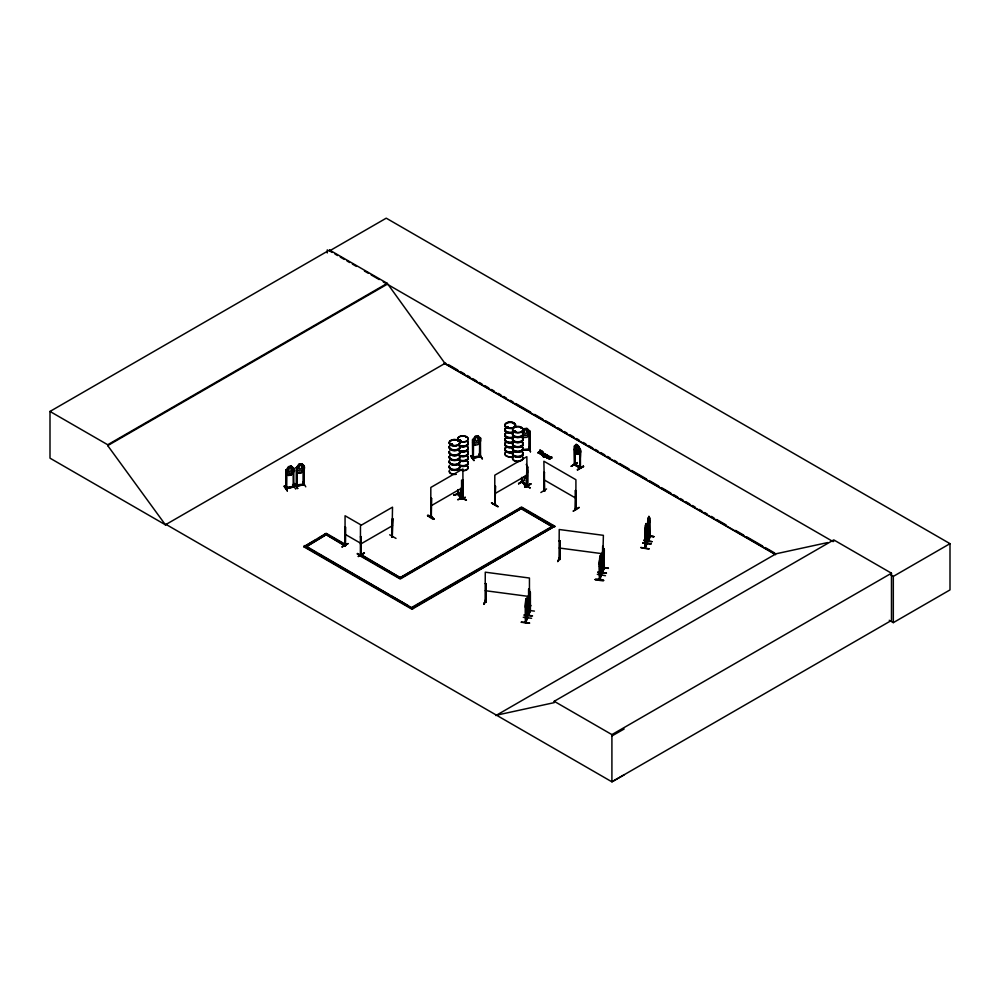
<?xml version="1.0" encoding="UTF-8"?>
<svg xmlns="http://www.w3.org/2000/svg" width="1000" height="1000" viewBox="0 0 1000 1000"><rect width="100%" height="100%" fill="white"/><g stroke="black" fill="none" stroke-linecap="round" stroke-linejoin="round"><path stroke-width="1.5" d="M457.725 494.3L461.35 498.675L461.312 487.837M458 489.6L458.4 494.6M460.913 498.25C462.212 498.4 459.438 494 460.975 488.975M527.163 599.338C524.375 593.562 525.475 620.225 525.363 622.6L527.05 617.875M525.363 621.925L527.337 617.913M527.425 618.3L527.525 599.412M527.55 617.962L525.7 622.638L526.325 598.925L526.125 604.375L525.913 603.775M527.55 617.288L525.388 622.55M528.162 615.312L528.85 592.438M528.713 614.325L528.337 614.987L529.175 591.75L529.375 593.75M529.85 611.138L530 592.175M530.4 610.688L530.375 592.238M601.138 575.2C596.55 588.2 601.912 570.5 601.4 575.612L601.087 556.663M599.25 579.125L599.85 579.487L600.15 556.775M604.338 567.425L602.263 571.575M603.787 568.45L603.75 549.7M602.525 572.062L602.15 572.737L602.075 554.188L603.325 548.075L602.137 554.225L602.625 553.8L602.438 572.788L604.338 568.062L603.938 549.487M646.812 543.562L644.788 548.225L646.737 543.475M647.025 543.513L645.125 548.3L645.337 547.275M646.475 543.962L646.637 542.837M649.65 536.388L647.638 541.05L648.238 539.975M649.325 536.8C651.188 534.963 648.263 543.1 647.7 540.363M649.362 536.163L649.9 535.688L649.525 536.362M599.388 560.712L599.3 579.913M527 466.7L527.7 466.975L526.95 466.775M603 549.6L602.9 554.525L603.387 535.337L559.212 529.5L559.075 559.425L559.062 558.725L559.975 559.038M645.688 525.112L645.212 548.2M297.225 467.562L296.262 467.625L297.125 467.438L297.075 486.163M473.55 439.588L473.35 458.225M529.188 431.138L527 428.5L524.2 428.663L522.35 430.838M526 599.612L525.737 622.55M601.275 575.7L601.2 556.587C597.938 551.1 600.388 580.188 599.587 579.95L601.462 575.225M647.925 523.938L648.325 524.65L649.163 520.812L648.863 516.413L647.925 521.737L647.975 541.125L648.525 517.938M521.263 622.325C530.925 622.525 533.9 624.225 521.337 622.087M524.113 615.15C533.775 615.35 536.75 617.05 524.188 614.925M595.2 579.65C600.237 577.55 611.45 582.95 595.2 579.587M595.288 579.362L603.562 580.462M606.425 572.962L598.05 572.413M598.038 572.475L598.15 571.825M606.413 573.288L598.125 572.2M651.963 541.65L643.675 540.237M649.1 548.8C631.237 545.675 647.038 549.2 649.1 548.837M529.375 595.037L528.975 597.2L528.112 596.9L528.688 596.487M525.988 599.562L525.275 607.013L525.988 608.362L527.275 602.212L525.988 608.362M528.2 596.912L529.062 592.288M528.75 601.175L530.1 595.062M599.3 564.338L600.575 555.25M600.475 563.987C602.913 550.163 598.138 571.562 599.85 565.562M603.413 556.888C604.675 543.337 603.7 563.025 602.05 557.15M645.462 525.212L644.837 548.263M645.375 534L646.737 527.863M649.587 520.7C648 533.025 646.762 523.025 648.312 518.038M648.95 525.225L649.562 520.725M602.688 571.688L602.688 572.362L602.337 571.587M528.45 598.288L528.862 599L529.688 595.15L529.375 590.85L530.2 592.663M348.113 543.6L342.15 546.775M451.488 444.613L451.163 444.913M451.875 444.075L452.463 444.825M457.612 440.938L457.863 440.8M459.275 440.725L459.963 440.213M459.938 440.975C461.938 440.8 458.675 439.562 459.837 440.988M460.863 440.65L459.9 440.225M465.9 437.425L465.812 437.438M466.35 437.113L465.613 437.175M506.925 427.025L507.413 426.8M513.663 423.85L513.212 423.413M515.562 431.325L514.6 431.475L515.15 431.075M515.5 431.562C514.712 429.625 513.6 433.038 515.662 431.613M515.363 431.037L515.588 431.812M520.862 428.125L520.812 428.312M651.938 541.663L643.675 540.487M285.863 488.488L293.863 486.838M293.25 487.175L293.137 468.488L293.775 468.35L293.825 487.075C293.962 485.675 291.775 487.65 293.863 486.163M296.262 467.625L296.288 486.3C295.575 483.6 313.45 483.888 296.325 485.65M472.5 458.162L480.613 456.675L479.75 456.2M363.5 557.137L357.175 553.913L363.512 556.85M427.512 515.75C430.262 513.6 440.363 524.837 427.537 515.688M433.888 519.012L427.8 515.237M433.837 518.975L427.8 515.487M491.775 502.962C510.863 514.462 478.462 495.625 497.85 506.35M453.963 495.163L461.637 493.025M289.5 466.912L288.688 470.925L289.538 471.887L291.3 470.387L290.375 466.725M299.862 464.625L299.012 467.3L299.862 469.55L301.637 468.05L301.637 466.763L300.738 464.438L299.837 464.575M476.188 436.637L475.325 439.312L476.188 441.575L477.95 440.075L477.95 438.775L477.062 436.463L476.15 436.587M485.962 583.688L485.213 583.587L485.962 583.688L485.938 602.225L486.025 583.525M486.075 599.6L483.775 604.338L486 599.525M483.812 604.288L485.65 599.5M486.062 599.212L484.175 604.288M486.05 601.712L485.312 601.237L486.112 602.038L485.138 602.112L485.275 572.188L529.45 578.025L529.45 595.212M528.638 589.338L529.45 589.263L528.638 589.338L528.638 593.787M528.55 607.337L529.538 607.1L528.612 607.663M529.538 607.1L528.713 607.2M530.487 605.125L528.65 610.2M530.875 605.487L528.7 610.225M559.888 541L559.15 540.9L559.888 541L559.875 559.55L559.963 540.837M558.112 561.35L559.987 556.525M559.95 556.812L557.712 561.65L559.9 556.85M602.638 546.487L603.387 546.575L602.638 546.487L602.562 551.112M603.3 564.375L602.487 564.462L603.462 565.087L602.55 564.975M602.562 567.2L604.362 562.775M529.487 590.763L528.4 599.525M528.763 601.075L529.375 599.5M523.263 617.288L531.575 618.275M526.112 610.112L534.425 611.1M527.212 617.2L527 618.237M529.9 610.7L528.212 614.75L530.188 610.737M528.225 615.375L530.087 610.7M601.462 556.725L600.475 555.237L600.788 559.637L599.95 563.488L599.538 562.775M604.125 568.525L604.312 549.55M597.3 574.312L605.487 575.7M608.35 568.413L600.138 567.137M602.163 572.7L604.125 568.05M646.625 525L646.012 523.587L645.475 525.262M646.112 523.6L645.075 528.913L645.125 548.3M648.225 518.075L648.95 516.425L649.737 536.775M647.675 522.575L647.788 521.812L647.688 541.087M649.562 517.85L649.362 536.838M645.312 529.312L644.762 529.7L645.6 530.037L645.888 524.587M642.738 542.95L651.125 543.775L642.837 542.65M645.588 535.775L653.975 536.6L645.675 535.487M649.362 536.35L648.175 540.112M288.6 466.637L287.362 472.113L289.125 473.5L290.875 473.137L292.6 471.037L291.337 466.138L288.6 466.637L285.963 470.175M576.175 444.55L575.188 449.062L576.512 451.562L577.825 452.325L579.125 451.337L578.15 445.688L576.213 444.412L574.138 446.225L574.9 465.112L574.763 446.388M284.037 486.325L287.337 490.875L284.438 485.887M284.413 486.2L287.337 490.875M294.75 483.575L297.663 488.537L294.812 483.525M294.738 483.862L297.663 488.537M470.688 456.012L473.975 460.55L471.112 455.55M470.688 456.025L473.975 460.55M518.587 483.738L524.6 480.275M571.275 466.312L577.25 462.837M524.2 428.663L522.875 433.988L524.725 435.575L526.562 435.412L528.387 433.512L527 428.5L529.862 431.163L529.788 449.675L522.362 450.288M540.875 492.525L546.562 488.938M543.812 491L544.075 472.35L544.288 491.275L544.587 490.425M544.688 491.188L544.2 490.85M575.4 509.212L575.575 490.538L575.975 509.5L575.513 508.325M522.362 481.688L522.025 481.838M526.888 485.238L521.525 482.188L522.413 482.35M574.712 464.4L574.812 465.112M575.1 464.312L574.438 463.938M574.837 465.075L575.037 449.538M392.312 536.65L392.125 536.888M431.163 516.638L431.575 498.488L430.825 498.688L431.575 498.488M463.05 498.188L462.638 498.425M463.125 498.837L462.262 499.038L462.863 480.188L463.075 498.875L462.863 468.95L430.825 487.45L430.763 517.225L431.637 516.95L430.85 517.137M495.138 504.363L495.213 503.925M527.137 486.525L526.237 486.763L526.85 467.912L527.112 486.562L526.85 456.675L494.8 475.175L494.738 504.95L495.4 504.562M528.95 431.025L528.9 449.712L529.788 448.787M286.788 470L285.938 469.963L286.9 469.85L286.712 488.537C284.275 486.55 290.312 488.6 292.975 486.538M303.387 483.988L304.1 483.837M304.137 484.712L304.1 466.012L303.387 466.163L303.4 484.837L303.488 466.325M472.587 457.475L473.387 457.3L473.338 458.2M451.262 444.513L452 444.338M459.425 440.438L459.513 441.062M459.837 440.487L460.5 440.737M459.963 440.45L460.6 440.737M506.975 426.712L507.262 426.688M296.288 467.837L298.925 464.3C302 462.375 305.538 465.95 304.337 469.113L301.675 472.6L298.962 473.15L296.288 470.775M296.375 467.837L299 464.425L301.625 463.875L304.25 466.225L303.475 466.388M285.963 473.113L288.625 475.487L291.337 474.938L294.012 471.45L293.988 468.462L293.15 468.725M298.962 473.15L301.637 472.55L304.225 469.05M475.288 445.037L472.575 442.738L475.275 445.175L477.987 444.613L480.625 441.087L480.625 438.15L477.962 435.763L475.25 436.325L472.6 439.85L472.638 458.338L480.525 456.7L480.425 438.038L479.7 438.188L479.613 456.7L479.787 438.162L480.525 438.188M458.338 493.925L457.663 493.6L458.363 493.988M461.213 497.625L458.363 494.188M458.038 494.225L461.575 498.55L461.6 497.863M530.025 610.737L530.112 592.1M601.325 575.638L601.112 556.575M646.65 543.562L646.737 524.925M646.862 543.987L647 525.062M522.337 435.675L524.212 437.512L527.062 437.275L529.763 434.025M345.012 545.525L346.213 544.85L345.05 546.1L325.025 533.962L345.375 545.662L345.55 527.025M360.175 555.3L400.225 578.438L521.562 508.375L400.225 579.012L360.175 555.887L361.287 554.675M529.075 449.05L529.825 448.963M361.2 555.25L361.225 536.7L360.475 536.888L361.225 536.7M392.4 536.213L391.925 537.238L392.587 536.85M430.75 516.5L431.575 516.337M462.262 499.038L462.925 498.65M526.912 485.7L526.337 486.675M297.175 467.663L297.15 486.163M458.363 494.663L458.325 490M461.613 498.6L461.575 480.05M524.987 476.312L526.287 475.312M550.475 457.325L549.087 458.05C548.825 455.5 548.025 456.188 549 457.537C544.338 455 550.812 460.012 546.587 457.8C550.175 452.825 548.688 462.1 549.675 458.162M451.25 444.338L452.325 444.25M451.2 444.812L452.413 444.725M460.75 440.875L459.55 440.962M604.025 568.013L603.962 549.4M541.737 452.425L542.913 453.162L540.538 452.887L539.963 453.55L541.337 454.5L540.125 454.15L540.913 453.15L542.938 453.475L541.737 452.8L542.65 451.5L540.087 450.025L540.788 451.25L537.987 452.863L542.65 451.5M529.475 607.263L529.275 607.975L529.45 598.175M547.425 456.6L547.087 457.713L548.462 458.237M391.925 537.238L392.525 518.387L392.287 537.312M392.238 537.325L392.725 518.513M462.925 497.975L462.475 499.162L463.075 480.3M360.775 554.825L360.675 554.888M460.012 496.987L466.388 500.238L460.337 496.788M361.012 536.575L360.725 555.513L360.812 543.513M391.975 537.137L392.525 507.15L360.475 525.65L360.412 555.425M431.575 516.987L430.975 517.337L431.037 498.812M396.012 538.413L389.675 534.8M466.362 500.213L460.087 496.887M495.337 486.1L495 505.075L495.55 486.213M526.45 486.887L527.05 468.038M544.075 472.35L544.625 472.65M530.037 487.775L524.325 484.525M526.3 485.988L527.112 485.825L526.55 486.175M544.113 490.163L544.475 490.637M576.125 490.85L575.363 490.65M575.3 509.125L576.188 508.713M575.363 509.15L575.575 490.538M579.075 507.312L573.1 511.188L579.125 507.663M341.975 547.062L347.975 543.538M364.237 552.625L358.4 556.525M364.387 553.038L358.225 556.438L364.387 553.05M166.15 524.462L165.5 524.85L50 458.162L50 411.438L329.55 250.037L387.262 283.35L444.975 363.4L775.4 554.175M329.55 250.037L329.55 250.9L386.238 218.175L950 543.663L950 589.913L893.312 622.638L889.262 620.288M50 411.438L107.713 444.75L387.262 283.35M624.15 774.85L611.912 781.825L166.075 524.425L165.413 524.8L107.713 445.613L387.262 284.212M165.413 524.8L445.625 363.025M420.475 565.962L400.225 577.663L521.562 507.038L554.763 526.213L411.987 609.225L303.825 546.775L326.188 533.288L346.213 544.85M303.825 546.775L304.988 545.525L413.15 608.55L411.987 607.288L553.6 525.538L554.763 526.788M306.325 545.325L315.675 539.925M318.337 538.387L326.188 533.862L346.213 545.425M360.475 544.15L392.525 525.65M430.825 505.95L462.863 487.45M537.987 452.863L540.788 451.25M537.987 452.475L541.2 451.488M360.175 555.887L361.337 555.212M541.737 452.8C545.588 451.912 541.275 456.438 541.337 454.125M542.337 453.55L540.525 453.475L542.337 453.938M541.087 454.263L543.438 453.3L542.112 452.55M544.475 453.888C548.962 453.988 536.925 457.3 544.425 453.45M542.05 455.213L544.837 453.675M545.262 454.812L545.675 454.188M545.375 456.763L544.1 455.425L546.7 454.7A1.5 0.875 0 0 1 547.337 455.238C549.462 458.512 540.4 456.725 543.875 456.5C546.838 456.287 543.75 458.013 543.3 455.988M545.7 456.188L547.013 455.425L544.775 455.387L545.7 456.575L544.038 455.725L546.7 455.087A1.5 0.875 0 0 1 547.337 455.625L547.837 455.8M545.7 456.575L547.013 455.425M547.837 455.412L544.85 456.962L542.888 456.225M527.438 470.012L527.5 473.013M549.075 457.55C551.55 454.188 542.95 457.837 548.462 457.85M550.475 456.938C549.837 456.9 553.45 457.75 550.812 457.9L549.275 458.85L549.875 459.288M551.825 456.925L548.763 458.7L549.875 458.9M527.275 473.688L527.35 476.538M494.8 493.675L526.85 475.175M576.15 444.45C584.263 448.6 578.225 461.238 580.237 468.2C582.112 466.475 567.775 461.5 579.775 467.212M574.138 449.162L576.213 453.212M525.375 478.288L523.3 477.238L525.4 478.375M518.638 483.837L524.65 479.975L518.638 483.45M579.7 449.325L580.388 449.538L580.45 468.075L574.438 464.613M578.25 454.387C570.913 451.838 583.013 456.712 580.388 449.538M574.5 449.225L574.212 464.75L580.138 468.162L579.525 449.125L580.25 449.675M527.55 484.95L527.463 485.625L527.487 467.088L526.225 464.387M524.65 486.912L530.988 484.025L524.688 486.975M571.325 466.4L577.337 462.55L571.325 466.012M583.387 466.075L577.337 469.875L583.675 466.55M423.175 564.412L432.625 558.95M435.325 557.388L451.525 548.038M454.225 546.475L519.038 509.062M520.388 508.288L552.438 526.788L520.388 507.713L521.562 507.612L552.263 525.337M411.987 607.875L491.562 561.925M494.263 560.375L503.7 554.925M506.4 553.362L522.575 544.025M525.275 542.463L552.25 526.888M303.825 546.2L411.987 608.638L554.763 526.213M495.85 715.575L776.062 553.787L827.688 542.562M496.5 715.188L554.212 702.638L554.212 701.3L833.763 539.9L891.475 573.212L891.475 620.425L611.912 781.825L611.912 734.613L891.475 573.212M833.763 541.237L833.112 541.625L383.237 281.887M890.638 574.837L893.312 576.388L950 543.663M611.912 735.962L624.15 728.988M495.213 504.6L495.4 503.888M559.125 558.55L559.875 558.875M559.125 559.225C561.25 559.375 558.45 559.938 559.312 558.525M602.612 564.275C603.513 568.875 603.925 556.275 603.387 555.487M451.488 444.1L451.337 444.588M452.287 444.812L452.537 444.462M507.95 427.325L506.975 427.238M473.438 439.712L472.587 439.65L473.425 439.487M360.725 555.513L360.688 537.013M495.1 505.012L495.012 486.538M296.337 486.087L304.188 484.5M304.137 484.038L303.438 483.925M304.15 484.738L296.462 486.3M461.662 492.775L453.787 495.025L461.662 493.15M465.337 497.262L457.65 499.7L465.337 497.512M288.675 466.763L291.3 466.213M289.538 466.962L290.413 466.775M285.938 469.963L285.95 488.638L293.962 487L293.775 486.175M295.738 489.1L292.6 484.538M302.875 481.9L305.775 486.825M473.488 457.663C469.487 457.512 482.287 455.262 479.9 456.175M482.038 458.537L479.137 453.9L482.413 458.775M521.75 482.038L525.925 484.45M480.387 456.525L480.387 455.85M473.2 457.962L473.2 457.287M304.075 484.5L304.188 483.825M292.975 486.35L286.55 487.612L286.85 488.462M286.137 488.638L286.038 470.125M524.038 484.625L530.075 488.038M524.263 428.787L527.013 428.55M526.087 429.012L525.163 429.087L524.275 431.675L525.163 434.025L527.025 432.725L526.075 428.95M528.987 431.2L529.738 431.138M522.312 449.637L529.7 448.8M522.312 450.112L529.738 449.637L529.7 430.975M530.438 451.975L529.175 446.737L530.487 451.587M472.788 458.312L472.587 439.65M506.875 427.325L507.625 427.55M579.837 467.725L579.837 449.225M521.812 482.075L521.812 477.45M603.225 565.262L603.225 564.587M529.288 607.95L528.713 607.875M495.012 504.363L495.613 504.2M431.362 516.875L431.362 498.375M544.475 454.263L545.675 454.575M451.55 444.938L451.95 444.938A5.3 3.062 0 0 0 450.812 445.5M545.375 456.375C543.325 456.275 546.512 454.363 547.013 455.812M485.288 602.125L486 601.325M648.737 517.413L648.438 522.863L648.225 522.25M646.1 523.7L645.487 531.825L645.075 531.112M644.762 532.587L645.387 533.9M645.6 535.638L653.888 536.75M642.75 542.812L651.05 543.925M603.112 549.062L603.312 551.062M602.788 549.75L602.275 572.3M604.138 549.975L603.325 548.075L603.625 552.463L602.8 556.312L602.388 555.6M559.212 548L601.862 553.638M600.262 556.237L600.062 561.688L599.85 561.087M602.788 558.4L602.075 557.075M600.062 567.3L608.438 568.263L600.05 567.438M485.275 590.688L527.925 596.325M526.538 598.025L526.85 602.325L526.013 606.175L525.6 605.462M528.138 599.763L528.837 601.188M458.013 494.725L458.062 490.062M479.2 454.212L482.088 458.837M507.537 426.575L508.237 427.088L507.7 426.725M460.238 440.325L460.887 440.6M575.9 509.513L575.913 479.725L543.875 461.225L544.475 491.312L544.412 472.775M522.025 482.512L522.15 477.887M463.137 498.1L462.262 498.363M357.45 553.438L363.525 556.838M329.55 250.9L332.238 252.45M334.925 254L337.612 255.55M340.288 257.1L344.312 259.425M347 260.975L349.688 262.525M352.375 264.075L356.4 266.4M364.45 271.05L368.475 273.375M371.163 274.925L379.212 279.562M448.325 364.575L457.762 370.025M460.462 371.587L464.513 373.925M467.2 375.475L469.9 377.038M472.6 378.587L476.65 380.925M479.35 382.488L482.038 384.05M484.738 385.6L488.787 387.938M491.488 389.5L494.175 391.05M498.225 393.387L500.925 394.95M503.625 396.5L506.312 398.062M510.363 400.4L513.062 401.95M515.763 403.512L530.6 412.075M534.637 414.412L542.737 419.087M545.425 420.637L554.875 426.087M557.562 427.65L561.613 429.988M564.312 431.538L567.013 433.1M569.712 434.663L573.75 436.987M576.45 438.55L579.15 440.112M583.188 442.438L585.887 444M588.587 445.562L592.638 447.9M595.337 449.45L598.025 451.012M600.725 452.562L604.775 454.9M607.475 456.463L610.163 458.013M614.212 460.35L616.912 461.912M619.612 463.462L629.05 468.913M631.75 470.475L646.587 479.038M649.275 480.6L658.725 486.05M661.413 487.6L670.863 493.062M673.55 494.613L677.6 496.95M680.3 498.512L683 500.062M685.7 501.625L689.737 503.963M692.438 505.513L695.138 507.075M699.175 509.412L701.875 510.962M704.575 512.525L707.275 514.075M711.325 516.413L714.013 517.975M716.712 519.525L726.15 524.987M735.6 530.438L743.688 535.1M746.388 536.663L762.575 546M765.263 547.562L774.712 553.013M444.087 363.275L775.6 554.675M539.712 450.238L542.65 451.887M550.138 457.125L551.875 458.137M547.737 456.425L549 457.15M547.425 456.987L549.075 457.938M543.875 479.725L575.913 498.225M525.925 483.963L522.212 482.062L526.888 484.762M361.087 525L345.062 515.75L345.05 546.1M345.062 534.25L361.087 543.5M361.337 554.637L401.388 578.337L362.675 555.975M306.35 546.875L315.812 552.337M318.512 553.9L388.812 594.5M391.525 596.05L407.75 605.425M554.212 701.3L611.912 734.613M527.7 485.45L527.7 466.975M530.45 610.75L528.5 615.462L528.513 596.912M545.237 454.412L544.138 454.462M291.312 466.087L293.988 468.462M288.675 475.412L286.05 473.062M477.962 435.763L479.25 440.712L477.512 442.812L475.763 443.175L474 441.788L475.25 436.325M301.6 463.825L302.925 468.7L301.2 470.8L299.45 471.163L297.688 469.775L298.925 464.3M291.337 474.938L288.637 475.35M578.25 445.588L580.188 449.712M603.413 548.088L604.05 549.412M646.425 525.413L646.525 544M893.312 576.388L893.312 622.638M649.85 517.888L649.788 536.788M550.812 457.9L550.737 457.088M529.85 592.3L529.9 611.175M528.7 589.175L528.7 595.112M522.35 477.762L522.413 482.425M521.6 477.562L521.6 482.262L521.538 481.488M457.725 489.675L457.688 494.363M345.337 527.15L345.312 545.675L345.275 526.875M327.287 249.862L327.287 252.925M107.713 444.75L107.713 445.613M459.663 455.962A5.288 3.05 0 0 1 454.55 459.812A5.288 3.05 0 0 1 449.45 455.962M459.75 446.562A5.375 3.1 0 0 1 454.55 450.462A5.375 3.1 0 0 1 449.363 446.562M450.75 445.175A5.375 3.1 0 0 1 451.863 444.675M459.675 446.875A5.3 3.062 0 0 1 454.55 450.725A5.3 3.062 0 0 1 449.438 446.875M459.75 446.3A5.375 3.1 0 0 1 454.55 450.2A5.375 3.1 0 0 1 449.363 446.3M450.75 444.913A5.375 3.1 0 0 1 451.863 444.412M459.675 446.012A5.3 3.062 0 0 1 454.55 449.862A5.3 3.062 0 0 1 449.438 446.012M450.812 444.637A5.3 3.062 0 0 1 451.9 444.15M459.663 451.975A5.288 3.05 0 0 1 454.55 455.825A5.288 3.05 0 0 1 449.45 451.975M459.75 451.662A5.375 3.1 0 0 1 454.55 455.575A5.375 3.1 0 0 1 449.363 451.662M459.75 451.4A5.375 3.1 0 0 1 454.55 455.312A5.375 3.1 0 0 1 449.363 451.4M459.675 451.125A5.3 3.062 0 0 1 454.55 454.975A5.3 3.062 0 0 1 449.438 451.125M459.675 456.3A5.3 3.062 0 0 1 454.55 460.15A5.3 3.062 0 0 1 449.438 456.3M459.663 456.725A5.288 3.05 0 0 1 454.55 460.562A5.288 3.05 0 0 1 449.45 456.725M455.913 474.237A5.263 3.038 0 0 1 449.462 470.513M459.688 456.45A5.312 3.062 0 0 1 454.55 460.312A5.312 3.062 0 0 1 449.425 456.45M459.675 461.425A5.3 3.062 0 0 1 454.55 465.275A5.3 3.062 0 0 1 449.438 461.425M459.675 460.562A5.3 3.062 0 0 1 454.55 464.412A5.3 3.062 0 0 1 449.438 460.562M459.663 466.525A5.288 3.05 0 0 1 454.55 470.375A5.288 3.05 0 0 1 449.45 466.525M459.75 466.213A5.375 3.1 0 0 1 454.55 470.125A5.375 3.1 0 0 1 449.363 466.213M459.75 465.95A5.375 3.1 0 0 1 454.55 469.862A5.375 3.1 0 0 1 449.363 465.95M459.675 465.662A5.3 3.062 0 0 1 454.55 469.525A5.3 3.062 0 0 1 449.438 465.662M459.75 461.112A5.375 3.1 0 0 1 454.55 465.012A5.375 3.1 0 0 1 449.363 461.112M459.75 460.85A5.375 3.1 0 0 1 454.55 464.75A5.375 3.1 0 0 1 449.363 460.85M455.925 474.375A5.312 3.062 0 0 1 449.425 470.625M514.012 437.175A5.375 3.1 0 0 1 506.95 437.438A5.375 3.1 0 0 1 505.562 433.425M513.962 437.438A5.288 3.05 0 0 1 507 437.7A5.288 3.05 0 0 1 505.637 433.75M513.938 441.413A5.263 3.038 0 0 1 507.013 441.675A5.263 3.038 0 0 1 505.662 437.738M513.962 441.712A5.288 3.05 0 0 1 507 441.987A5.288 3.05 0 0 1 505.637 438.038M514.012 432.062A5.375 3.1 0 0 1 506.95 432.337A5.375 3.1 0 0 1 505.562 428.325M513.962 436.575A5.3 3.062 0 0 1 506.987 436.85A5.3 3.062 0 0 1 505.625 432.887M513.962 432.337A5.3 3.062 0 0 1 506.987 432.6A5.3 3.062 0 0 1 505.625 428.638M514.012 436.912A5.375 3.1 0 0 1 506.95 437.175A5.375 3.1 0 0 1 505.562 433.162M514.012 431.8A5.375 3.1 0 0 1 506.95 432.075A5.375 3.1 0 0 1 505.562 428.062M513.962 431.475A5.288 3.05 0 0 1 507 431.737A5.288 3.05 0 0 1 505.637 427.788M514.012 451.725A5.375 3.1 0 0 1 506.95 451.987A5.375 3.1 0 0 1 505.562 447.975M513.962 451.987A5.288 3.05 0 0 1 507 452.25A5.288 3.05 0 0 1 505.637 448.3M513.938 455.962A5.263 3.038 0 0 1 507.013 456.225A5.263 3.038 0 0 1 505.662 452.287A5.312 3.062 0 0 0 506.987 456.35A5.312 3.062 0 0 0 513.975 456.087M512.863 442.663A5.288 3.05 0 0 1 506.475 442.175A5.288 3.05 0 0 1 505.637 438.488M513.975 441.925A5.312 3.062 0 0 1 506.987 442.2A5.312 3.062 0 0 1 505.625 438.225M514.012 446.613A5.375 3.1 0 0 1 506.95 446.887A5.375 3.1 0 0 1 505.562 442.875M513.962 451.125A5.3 3.062 0 0 1 506.987 451.4A5.3 3.062 0 0 1 505.625 447.438M513.962 446.887A5.3 3.062 0 0 1 506.987 447.15A5.3 3.062 0 0 1 505.625 443.188M514.012 451.463A5.375 3.1 0 0 1 506.95 451.725A5.375 3.1 0 0 1 505.562 447.713M514.012 446.35A5.375 3.1 0 0 1 506.95 446.625A5.375 3.1 0 0 1 505.562 442.612M513.962 446.025A5.288 3.05 0 0 1 507 446.287A5.288 3.05 0 0 1 505.637 442.337M522.463 437.812A5.375 3.1 0 0 1 517.812 442.463A5.375 3.1 0 0 1 513.162 437.812M522.388 438.125A5.288 3.05 0 0 1 517.812 442.713A5.288 3.05 0 0 1 513.237 438.125M522.375 442.125A5.263 3.038 0 0 1 517.812 446.688A5.263 3.038 0 0 1 513.25 442.125M522.388 442.413A5.275 3.05 0 0 1 517.812 446.975A5.275 3.05 0 0 1 513.237 442.413M522.463 432.7A5.375 3.1 0 0 1 517.812 437.362A5.375 3.1 0 0 1 513.162 432.7M522.4 437.275A5.3 3.062 0 0 1 517.812 441.863A5.3 3.062 0 0 1 513.225 437.275M522.4 433.025A5.3 3.062 0 0 1 517.812 437.612A5.3 3.062 0 0 1 513.225 433.025M522.463 437.55A5.375 3.1 0 0 1 517.812 442.2A5.375 3.1 0 0 1 513.162 437.55M522.463 432.438A5.375 3.1 0 0 1 517.812 437.1A5.375 3.1 0 0 1 513.162 432.438M522.4 432.163A5.3 3.062 0 0 1 517.812 436.75A5.3 3.062 0 0 1 513.225 432.163M522.463 452.362A5.375 3.1 0 0 1 517.812 457.013A5.375 3.1 0 0 1 513.162 452.362M522.388 452.675A5.288 3.05 0 0 1 517.812 457.262A5.288 3.05 0 0 1 513.237 452.675M522.375 456.675A5.263 3.038 0 0 1 521.538 460.337M520.45 460.825A5.263 3.038 0 0 1 514.087 460.337A5.263 3.038 0 0 1 513.25 456.675M522.388 442.875A5.288 3.05 0 0 1 519.175 447.35A5.288 3.05 0 0 1 512.525 444.4M512.7 443.612A5.288 3.05 0 0 1 513.237 442.875M522.388 456.962A5.275 3.05 0 0 1 522.913 459.275M522.388 460.012A5.275 3.05 0 0 1 521.55 460.637M520.45 461.125A5.275 3.05 0 0 1 514.075 460.637A5.275 3.05 0 0 1 513.237 456.962M522.413 442.612A5.312 3.062 0 0 1 519.188 447.113A5.312 3.062 0 0 1 512.5 444.15M512.688 443.35A5.312 3.062 0 0 1 513.212 442.612M522.463 447.25A5.375 3.1 0 0 1 517.812 451.912A5.375 3.1 0 0 1 513.162 447.25M522.4 451.825A5.3 3.062 0 0 1 517.812 456.413A5.3 3.062 0 0 1 513.225 451.825M522.4 447.575A5.3 3.062 0 0 1 517.812 452.163A5.3 3.062 0 0 1 513.225 447.575M522.463 452.1A5.375 3.1 0 0 1 517.812 456.75A5.375 3.1 0 0 1 513.162 452.1M522.463 446.987A5.375 3.1 0 0 1 517.812 451.65A5.375 3.1 0 0 1 513.162 446.987M522.4 446.712A5.3 3.062 0 0 1 517.812 451.3A5.3 3.062 0 0 1 513.225 446.712M467.475 441.425A5.288 3.05 0 0 1 466.125 445.375A5.288 3.05 0 0 1 459.162 445.112M467.55 446.8A5.375 3.1 0 0 1 466.175 450.812A5.375 3.1 0 0 1 459.1 450.55M467.488 442.275A5.3 3.062 0 0 1 466.125 446.238A5.3 3.062 0 0 1 459.15 445.975M467.488 446.525A5.3 3.062 0 0 1 466.125 450.487A5.3 3.062 0 0 1 459.15 450.225M467.475 447.388A5.288 3.05 0 0 1 466.125 451.337A5.288 3.05 0 0 1 459.162 451.075M467.475 451.375A5.288 3.05 0 0 1 466.125 455.325A5.288 3.05 0 0 1 459.162 455.062M467.55 447.062A5.375 3.1 0 0 1 466.175 451.075A5.375 3.1 0 0 1 459.1 450.812M467.55 441.962A5.375 3.1 0 0 1 466.175 445.975A5.375 3.1 0 0 1 459.1 445.7M467.55 441.7A5.375 3.1 0 0 1 466.175 445.712A5.375 3.1 0 0 1 459.1 445.438M467.475 451.675A5.288 3.05 0 0 1 466.125 455.625A5.288 3.05 0 0 1 459.162 455.363M467.475 455.975A5.288 3.05 0 0 1 466.125 459.925A5.288 3.05 0 0 1 459.162 459.663M467.55 461.35A5.375 3.1 0 0 1 466.175 465.363A5.375 3.1 0 0 1 459.1 465.1M467.488 456.825A5.3 3.062 0 0 1 466.125 460.788A5.3 3.062 0 0 1 459.15 460.525M467.475 461.075A5.288 3.05 0 0 1 466.125 465.025A5.288 3.05 0 0 1 459.162 464.762M467.475 461.938A5.288 3.05 0 0 1 466.125 465.887A5.288 3.05 0 0 1 459.162 465.625M467.475 465.925A5.288 3.05 0 0 1 466.125 469.875A5.288 3.05 0 0 1 459.162 469.613M467.55 461.613A5.375 3.1 0 0 1 466.175 465.625A5.375 3.1 0 0 1 459.1 465.363M467.55 456.512A5.375 3.1 0 0 1 466.175 460.525A5.375 3.1 0 0 1 459.1 460.25M467.55 456.25A5.375 3.1 0 0 1 466.175 460.262A5.375 3.1 0 0 1 459.1 459.988M467.475 452.137A5.275 3.05 0 0 1 466.112 456.087A5.275 3.05 0 0 1 459.162 455.825M467.5 451.863A5.312 3.062 0 0 1 466.138 455.825A5.312 3.062 0 0 1 459.15 455.562M467.475 466.213A5.275 3.05 0 0 1 462.9 470.788M460.262 470.375A5.275 3.05 0 0 1 459.162 469.888M574.85 446.525L574.85 446.525M576.825 445.3L576.188 448.725L577.487 450.613L578.15 448.575L576.888 445.262M326.188 534.637L306.163 546.775L326.188 534.637M530.7 483.762L524.7 487.275L530.7 483.762M583.387 466.325L577.388 469.837L583.4 466.375M451.912 445.163A5.288 3.05 0 0 0 459.85 442.525A5.288 3.05 0 0 0 451.912 439.875A5.288 3.05 0 0 0 451.912 445.163M451.912 445.6A5.288 3.05 0 0 0 459.85 442.962A5.288 3.05 0 0 0 451.912 440.312A5.288 3.05 0 0 0 451.912 445.6M451.9 445.363A5.312 3.062 0 0 0 459.862 442.713A5.312 3.062 0 0 0 451.9 440.05A5.312 3.062 0 0 0 451.9 445.363M507.575 427.675A5.288 3.05 0 0 0 515.513 425.025A5.288 3.05 0 0 0 507.575 422.375A5.288 3.05 0 0 0 507.575 427.675M506.475 427.625A5.288 3.05 0 0 0 515.325 426.262A5.288 3.05 0 0 0 508.85 422.512A5.288 3.05 0 0 0 506.475 427.625M506.463 427.388A5.312 3.062 0 0 0 515.35 426.012A5.312 3.062 0 0 0 508.85 422.25A5.312 3.062 0 0 0 506.463 427.388M514.075 431.562A5.288 3.05 0 0 0 522.925 430.2A5.288 3.05 0 0 0 516.438 426.463A5.288 3.05 0 0 0 514.075 431.562M515.163 432.5A5.288 3.05 0 0 0 523.1 429.85A5.288 3.05 0 0 0 515.163 427.2A5.288 3.05 0 0 0 515.163 432.5M460.25 441.488A5.312 3.062 0 0 0 468.212 438.837A5.312 3.062 0 0 0 460.25 436.175A5.312 3.062 0 0 0 460.25 441.488M460.25 441.75A5.288 3.05 0 0 0 468.188 439.113A5.288 3.05 0 0 0 460.25 436.463A5.288 3.05 0 0 0 460.25 441.75"/></g></svg>
